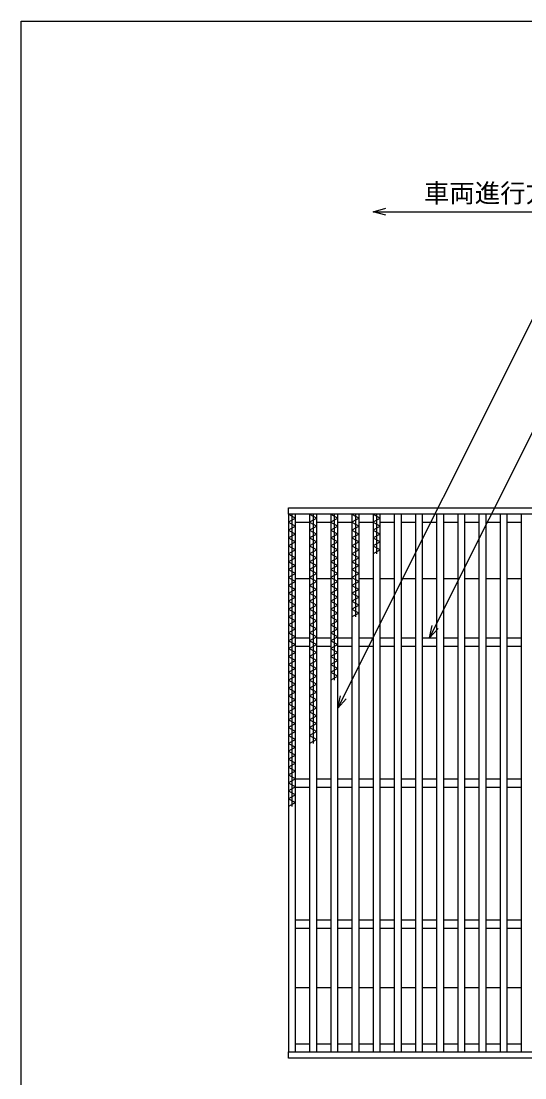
# Model space of a CAD drawing. Units: millimetres, scale not verified. Extents: x -1092 to 1039, y -770 to 632.
# Drawn here: x -1037 to -680, y -117 to 632 of the extents above; entities that cross this region are included whole.
import ezdxf
from ezdxf.enums import TextEntityAlignment as Align

# ---------------------------------------------------------------- set-up
doc = ezdxf.new("R2010")
doc.units = ezdxf.units.MM
doc.header["$LTSCALE"] = 6
for name, color, linetype, lineweight in [('0_2', 150, 'Continuous', 25), ('16', 3, 'Continuous', 25), ('22', 4, 'Continuous', 25)]:
    doc.layers.add(name, color=color, linetype=linetype, lineweight=lineweight)
doc.styles.add('ベクトル', font='')
doc.styles.get('ベクトル').set_extended_font_data('ベクトル')

msp = doc.modelspace()

# ---------------------------------------------------------------- linework, layer by layer
at = {"layer": '0_2'}
for p, q in [((-1037.4, -687.9), (-1037.4, 632.1)), ((-1037.4, 632.1), (1038.6, 632.1))]:
    msp.add_line(p, q, dxfattribs=at)
at = {"layer": '16'}
for p, q in [((-848, 287), (-258, 287)), ((-848, 282.5), (-848, 287)), ((-258, 282.5), (-848, 282.5)), ((-848, 282.5), (-848, -98.5)), ((-843, 282.5), (-848, 282.5)), ((-848, 282.5), (-843, 279.7)), ((-843, 279.7), (-848, 276.9)), ((-845.5, 282.5), (-845.5, 75.3)), ((-843, -98.5), (-843, 282.5)), ((-833, 282.5), (-833, -98.5)), ((-828, 282.5), (-833, 282.5)), ((-833, 282.5), (-828, 279.7)), ((-828, 279.7), (-833, 276.9)), ((-830.5, 282.5), (-830.5, 120.1)), ((-828, -98.5), (-828, 282.5)), ((-818, 282.5), (-818, -98.5)), ((-813, 282.5), (-818, 282.5)), ((-818, 282.5), (-813, 279.7)), ((-813, 279.7), (-818, 276.9)), ((-815.5, 282.5), (-815.5, 164.9)), ((-813, -98.5), (-813, 282.5)), ((-803, 282.5), (-803, -98.5)), ((-798, 282.5), (-803, 282.5)), ((-803, 282.5), (-798, 279.7)), ((-798, 279.7), (-803, 276.9)), ((-800.5, 282.5), (-800.5, 209.7)), ((-798, -98.5), (-798, 282.5)), ((-788, 282.5), (-788, -98.5)), ((-783, 282.5), (-788, 282.5)), ((-788, 282.5), (-783, 279.7)), ((-783, 279.7), (-788, 276.9)), ((-785.5, 282.5), (-785.5, 254.5)), ((-783, -98.5), (-783, 282.5)), ((-773, 282.5), (-773, -98.5)), ((-768, 282.5), (-773, 282.5)), ((-768, -98.5), (-768, 282.5)), ((-758, 282.5), (-758, -98.5)), ((-753, 282.5), (-758, 282.5)), ((-753, -98.5), (-753, 282.5)), ((-743, 282.5), (-743, -98.5)), ((-738, 282.5), (-743, 282.5)), ((-738, -98.5), (-738, 282.5)), ((-728, 282.5), (-728, -98.5)), ((-723, 282.5), (-728, 282.5)), ((-723, -98.5), (-723, 282.5)), ((-713, 282.5), (-713, -98.5)), ((-708, 282.5), (-713, 282.5)), ((-708, -98.5), (-708, 282.5)), ((-698, 282.5), (-698, -98.5)), ((-693, 282.5), (-698, 282.5)), ((-693, -98.5), (-693, 282.5)), ((-683, 282.5), (-683, -98.5)), ((-678, 282.5), (-683, 282.5)), ((-848, 276.9), (-843, 274.1)), ((-843, 274.1), (-848, 271.3)), ((-848, 271.3), (-843, 268.5)), ((-843, 277), (-833, 277)), ((-833, 276.9), (-828, 274.1)), ((-828, 274.1), (-833, 271.3)), ((-833, 271.3), (-828, 268.5)), ((-828, 277), (-818, 277)), ((-818, 276.9), (-813, 274.1)), ((-813, 274.1), (-818, 271.3)), ((-818, 271.3), (-813, 268.5)), ((-813, 277), (-803, 277)), ((-803, 276.9), (-798, 274.1)), ((-798, 274.1), (-803, 271.3)), ((-803, 271.3), (-798, 268.5)), ((-798, 277), (-788, 277)), ((-788, 276.9), (-783, 274.1)), ((-783, 274.1), (-788, 271.3)), ((-788, 271.3), (-783, 268.5)), ((-783, 277), (-773, 277)), ((-768, 277), (-758, 277)), ((-753, 277), (-743, 277)), ((-738, 277), (-728, 277)), ((-723, 277), (-713, 277)), ((-708, 277), (-698, 277)), ((-693, 277), (-683, 277)), ((-843, 268.5), (-848, 265.7)), ((-848, 265.7), (-843, 262.9)), ((-843, 262.9), (-848, 260.1)), ((-828, 268.5), (-833, 265.7)), ((-833, 265.7), (-828, 262.9)), ((-828, 262.9), (-833, 260.1)), ((-813, 268.5), (-818, 265.7)), ((-818, 265.7), (-813, 262.9)), ((-813, 262.9), (-818, 260.1)), ((-798, 268.5), (-803, 265.7)), ((-803, 265.7), (-798, 262.9)), ((-798, 262.9), (-803, 260.1)), ((-783, 268.5), (-788, 265.7)), ((-788, 265.7), (-783, 262.9)), ((-783, 262.9), (-788, 260.1)), ((-848, 260.1), (-843, 257.3)), ((-843, 257.3), (-848, 254.5)), ((-833, 260.1), (-828, 257.3)), ((-828, 257.3), (-833, 254.5)), ((-818, 260.1), (-813, 257.3)), ((-813, 257.3), (-818, 254.5)), ((-803, 260.1), (-798, 257.3)), ((-798, 257.3), (-803, 254.5)), ((-788, 260.1), (-783, 257.3)), ((-783, 257.3), (-788, 254.5)), ((-848, 254.5), (-843, 251.7)), ((-843, 251.7), (-848, 248.9)), ((-848, 248.9), (-843, 246.1)), ((-833, 254.5), (-828, 251.7)), ((-828, 251.7), (-833, 248.9)), ((-833, 248.9), (-828, 246.1)), ((-818, 254.5), (-813, 251.7)), ((-813, 251.7), (-818, 248.9)), ((-818, 248.9), (-813, 246.1)), ((-803, 254.5), (-798, 251.7)), ((-798, 251.7), (-803, 248.9)), ((-803, 248.9), (-798, 246.1)), ((-843, 246.1), (-848, 243.3)), ((-848, 243.3), (-843, 240.5)), ((-843, 240.5), (-848, 237.7)), ((-828, 246.1), (-833, 243.3)), ((-833, 243.3), (-828, 240.5)), ((-828, 240.5), (-833, 237.7)), ((-813, 246.1), (-818, 243.3)), ((-818, 243.3), (-813, 240.5)), ((-813, 240.5), (-818, 237.7)), ((-798, 246.1), (-803, 243.3)), ((-803, 243.3), (-798, 240.5)), ((-798, 240.5), (-803, 237.7)), ((-848, 237.7), (-843, 234.9)), ((-843, 234.9), (-848, 232.1)), ((-843, 237), (-833, 237)), ((-833, 237.7), (-828, 234.9)), ((-828, 234.9), (-833, 232.1)), ((-828, 237), (-818, 237)), ((-818, 237.7), (-813, 234.9)), ((-813, 234.9), (-818, 232.1)), ((-813, 237), (-803, 237)), ((-803, 237.7), (-798, 234.9)), ((-798, 234.9), (-803, 232.1)), ((-798, 237), (-788, 237)), ((-783, 237), (-773, 237)), ((-768, 237), (-758, 237)), ((-753, 237), (-743, 237)), ((-738, 237), (-728, 237)), ((-723, 237), (-713, 237)), ((-708, 237), (-698, 237)), ((-693, 237), (-683, 237)), ((-848, 232.1), (-843, 229.3)), ((-843, 229.3), (-848, 226.5)), ((-848, 226.5), (-843, 223.7)), ((-833, 232.1), (-828, 229.3)), ((-828, 229.3), (-833, 226.5)), ((-833, 226.5), (-828, 223.7)), ((-818, 232.1), (-813, 229.3)), ((-813, 229.3), (-818, 226.5)), ((-818, 226.5), (-813, 223.7)), ((-803, 232.1), (-798, 229.3)), ((-798, 229.3), (-803, 226.5)), ((-803, 226.5), (-798, 223.7)), ((-843, 223.7), (-848, 220.9)), ((-848, 220.9), (-843, 218.1)), ((-843, 218.1), (-848, 215.3)), ((-828, 223.7), (-833, 220.9)), ((-833, 220.9), (-828, 218.1)), ((-828, 218.1), (-833, 215.3)), ((-813, 223.7), (-818, 220.9)), ((-818, 220.9), (-813, 218.1)), ((-813, 218.1), (-818, 215.3)), ((-798, 223.7), (-803, 220.9)), ((-803, 220.9), (-798, 218.1)), ((-798, 218.1), (-803, 215.3)), ((-848, 215.3), (-843, 212.5)), ((-843, 212.5), (-848, 209.7)), ((-833, 215.3), (-828, 212.5)), ((-828, 212.5), (-833, 209.7)), ((-818, 215.3), (-813, 212.5)), ((-813, 212.5), (-818, 209.7)), ((-803, 215.3), (-798, 212.5)), ((-798, 212.5), (-803, 209.7)), ((-848, 209.7), (-843, 206.9)), ((-843, 206.9), (-848, 204.1)), ((-848, 204.1), (-843, 201.3)), ((-833, 209.7), (-828, 206.9)), ((-828, 206.9), (-833, 204.1)), ((-833, 204.1), (-828, 201.3)), ((-818, 209.7), (-813, 206.9)), ((-813, 206.9), (-818, 204.1)), ((-818, 204.1), (-813, 201.3)), ((-843, 201.3), (-848, 198.5)), ((-848, 198.5), (-843, 195.7)), ((-843, 195.7), (-848, 192.9)), ((-843, 195), (-833, 195)), ((-828, 201.3), (-833, 198.5)), ((-833, 198.5), (-828, 195.7)), ((-828, 195.7), (-833, 192.9)), ((-828, 195), (-818, 195)), ((-813, 201.3), (-818, 198.5)), ((-818, 198.5), (-813, 195.7)), ((-813, 195.7), (-818, 192.9)), ((-813, 195), (-803, 195)), ((-798, 195), (-788, 195)), ((-783, 195), (-773, 195)), ((-768, 195), (-758, 195)), ((-753, 195), (-743, 195)), ((-738, 195), (-728, 195)), ((-723, 195), (-713, 195)), ((-708, 195), (-698, 195)), ((-693, 195), (-683, 195)), ((-848, 192.9), (-843, 190.1)), ((-843, 190.1), (-848, 187.3)), ((-848, 187.3), (-843, 184.5)), ((-843, 189), (-833, 189)), ((-833, 192.9), (-828, 190.1)), ((-828, 190.1), (-833, 187.3)), ((-833, 187.3), (-828, 184.5)), ((-828, 189), (-818, 189)), ((-818, 192.9), (-813, 190.1)), ((-813, 190.1), (-818, 187.3)), ((-818, 187.3), (-813, 184.5)), ((-813, 189), (-803, 189)), ((-798, 189), (-788, 189)), ((-783, 189), (-773, 189)), ((-768, 189), (-758, 189)), ((-753, 189), (-743, 189)), ((-738, 189), (-728, 189)), ((-723, 189), (-713, 189)), ((-708, 189), (-698, 189)), ((-693, 189), (-683, 189)), ((-843, 184.5), (-848, 181.7)), ((-848, 181.7), (-843, 178.9)), ((-828, 184.5), (-833, 181.7)), ((-833, 181.7), (-828, 178.9)), ((-813, 184.5), (-818, 181.7)), ((-818, 181.7), (-813, 178.9)), ((-843, 178.9), (-848, 176.1)), ((-848, 176.1), (-843, 173.3)), ((-843, 173.3), (-848, 170.5)), ((-828, 178.9), (-833, 176.1)), ((-833, 176.1), (-828, 173.3)), ((-828, 173.3), (-833, 170.5)), ((-813, 178.9), (-818, 176.1)), ((-818, 176.1), (-813, 173.3)), ((-813, 173.3), (-818, 170.5)), ((-848, 170.5), (-843, 167.7)), ((-843, 167.7), (-848, 164.9)), ((-848, 164.9), (-843, 162.1)), ((-833, 170.5), (-828, 167.7)), ((-828, 167.7), (-833, 164.9)), ((-833, 164.9), (-828, 162.1)), ((-818, 170.5), (-813, 167.7)), ((-813, 167.7), (-818, 164.9)), ((-843, 162.1), (-848, 159.3)), ((-848, 159.3), (-843, 156.5)), ((-828, 162.1), (-833, 159.3)), ((-833, 159.3), (-828, 156.5)), ((-843, 156.5), (-848, 153.7)), ((-848, 153.7), (-843, 150.9)), ((-843, 150.9), (-848, 148.1)), ((-828, 156.5), (-833, 153.7)), ((-833, 153.7), (-828, 150.9)), ((-828, 150.9), (-833, 148.1)), ((-848, 148.1), (-843, 145.3)), ((-843, 145.3), (-848, 142.5)), ((-848, 142.5), (-843, 139.7)), ((-833, 148.1), (-828, 145.3)), ((-828, 145.3), (-833, 142.5)), ((-833, 142.5), (-828, 139.7)), ((-843, 139.7), (-848, 136.9)), ((-848, 136.9), (-843, 134.1)), ((-828, 139.7), (-833, 136.9)), ((-833, 136.9), (-828, 134.1)), ((-843, 134.1), (-848, 131.3)), ((-848, 131.3), (-843, 128.5)), ((-843, 128.5), (-848, 125.7)), ((-828, 134.1), (-833, 131.3)), ((-833, 131.3), (-828, 128.5)), ((-828, 128.5), (-833, 125.7)), ((-848, 125.7), (-843, 122.9)), ((-843, 122.9), (-848, 120.1)), ((-848, 120.1), (-843, 117.3)), ((-833, 125.7), (-828, 122.9)), ((-828, 122.9), (-833, 120.1)), ((-843, 117.3), (-848, 114.5)), ((-848, 114.5), (-843, 111.7)), ((-843, 111.7), (-848, 108.9)), ((-848, 108.9), (-843, 106.1)), ((-843, 106.1), (-848, 103.3)), ((-848, 103.3), (-843, 100.5)), ((-843, 100.5), (-848, 97.7)), ((-848, 97.7), (-843, 94.9)), ((-843, 94.9), (-848, 92.1)), ((-848, 92.1), (-843, 89.3)), ((-843, 95), (-833, 95)), ((-828, 95), (-818, 95)), ((-813, 95), (-803, 95)), ((-798, 95), (-788, 95)), ((-783, 95), (-773, 95)), ((-768, 95), (-758, 95)), ((-753, 95), (-743, 95)), ((-738, 95), (-728, 95)), ((-723, 95), (-713, 95)), ((-708, 95), (-698, 95)), ((-693, 95), (-683, 95)), ((-843, 89.3), (-848, 86.5)), ((-848, 86.5), (-843, 83.7)), ((-843, 83.7), (-848, 80.9)), ((-843, 89), (-833, 89)), ((-828, 89), (-818, 89)), ((-813, 89), (-803, 89)), ((-798, 89), (-788, 89)), ((-783, 89), (-773, 89)), ((-768, 89), (-758, 89)), ((-753, 89), (-743, 89)), ((-738, 89), (-728, 89)), ((-723, 89), (-713, 89)), ((-708, 89), (-698, 89)), ((-693, 89), (-683, 89)), ((-848, 80.9), (-843, 78.1)), ((-843, 78.1), (-848, 75.3)), ((-843, -5), (-833, -5)), ((-828, -5), (-818, -5)), ((-813, -5), (-803, -5)), ((-798, -5), (-788, -5)), ((-783, -5), (-773, -5)), ((-768, -5), (-758, -5)), ((-753, -5), (-743, -5)), ((-738, -5), (-728, -5)), ((-723, -5), (-713, -5)), ((-708, -5), (-698, -5)), ((-693, -5), (-683, -5)), ((-843, -11), (-833, -11)), ((-828, -11), (-818, -11)), ((-813, -11), (-803, -11)), ((-798, -11), (-788, -11)), ((-783, -11), (-773, -11)), ((-768, -11), (-758, -11)), ((-753, -11), (-743, -11)), ((-738, -11), (-728, -11)), ((-723, -11), (-713, -11)), ((-708, -11), (-698, -11)), ((-693, -11), (-683, -11)), ((-843, -53), (-833, -53)), ((-828, -53), (-818, -53)), ((-813, -53), (-803, -53)), ((-798, -53), (-788, -53)), ((-783, -53), (-773, -53)), ((-768, -53), (-758, -53)), ((-753, -53), (-743, -53)), ((-738, -53), (-728, -53)), ((-723, -53), (-713, -53)), ((-708, -53), (-698, -53)), ((-693, -53), (-683, -53)), ((-843, -93), (-833, -93)), ((-828, -93), (-818, -93)), ((-813, -93), (-803, -93)), ((-798, -93), (-788, -93)), ((-783, -93), (-773, -93)), ((-768, -93), (-758, -93)), ((-753, -93), (-743, -93)), ((-738, -93), (-728, -93)), ((-723, -93), (-713, -93)), ((-708, -93), (-698, -93)), ((-693, -93), (-683, -93)), ((-848, -98.5), (-258, -98.5)), ((-848, -103), (-848, -98.5)), ((-848, -98.5), (-843, -98.5)), ((-258, -103), (-848, -103)), ((-833, -98.5), (-828, -98.5)), ((-818, -98.5), (-813, -98.5)), ((-803, -98.5), (-798, -98.5)), ((-788, -98.5), (-783, -98.5)), ((-773, -98.5), (-768, -98.5)), ((-758, -98.5), (-753, -98.5)), ((-743, -98.5), (-738, -98.5)), ((-728, -98.5), (-723, -98.5)), ((-713, -98.5), (-708, -98.5)), ((-698, -98.5), (-693, -98.5)), ((-683, -98.5), (-678, -98.5))]:
    msp.add_line(p, q, dxfattribs=at)
at = {"layer": '22'}
for p, q in [((-788, 497), (-779, 499.4)), ((-779, 494.6), (-788, 497)), ((-788, 497), (-608, 497)), ((-813, 145), (-657.75, 455.5)), ((-748, 195), (-630.25, 430.5)), ((-748, 195), (-746.2, 203.76)), ((-748, 195), (-742, 201.6)), ((-813, 145), (-811.2, 153.76)), ((-813, 145), (-807, 151.6))]:
    msp.add_line(p, q, dxfattribs=at)

# ---------------------------------------------------------------- texts
at = {"layer": '22', "color": 2, "style": 'ベクトル'}
msp.add_text('車両進行方向', height=13.2, dxfattribs=at).set_placement((-752, 510.2), align=Align.MIDDLE_LEFT)

doc.saveas('drawing.dxf')
